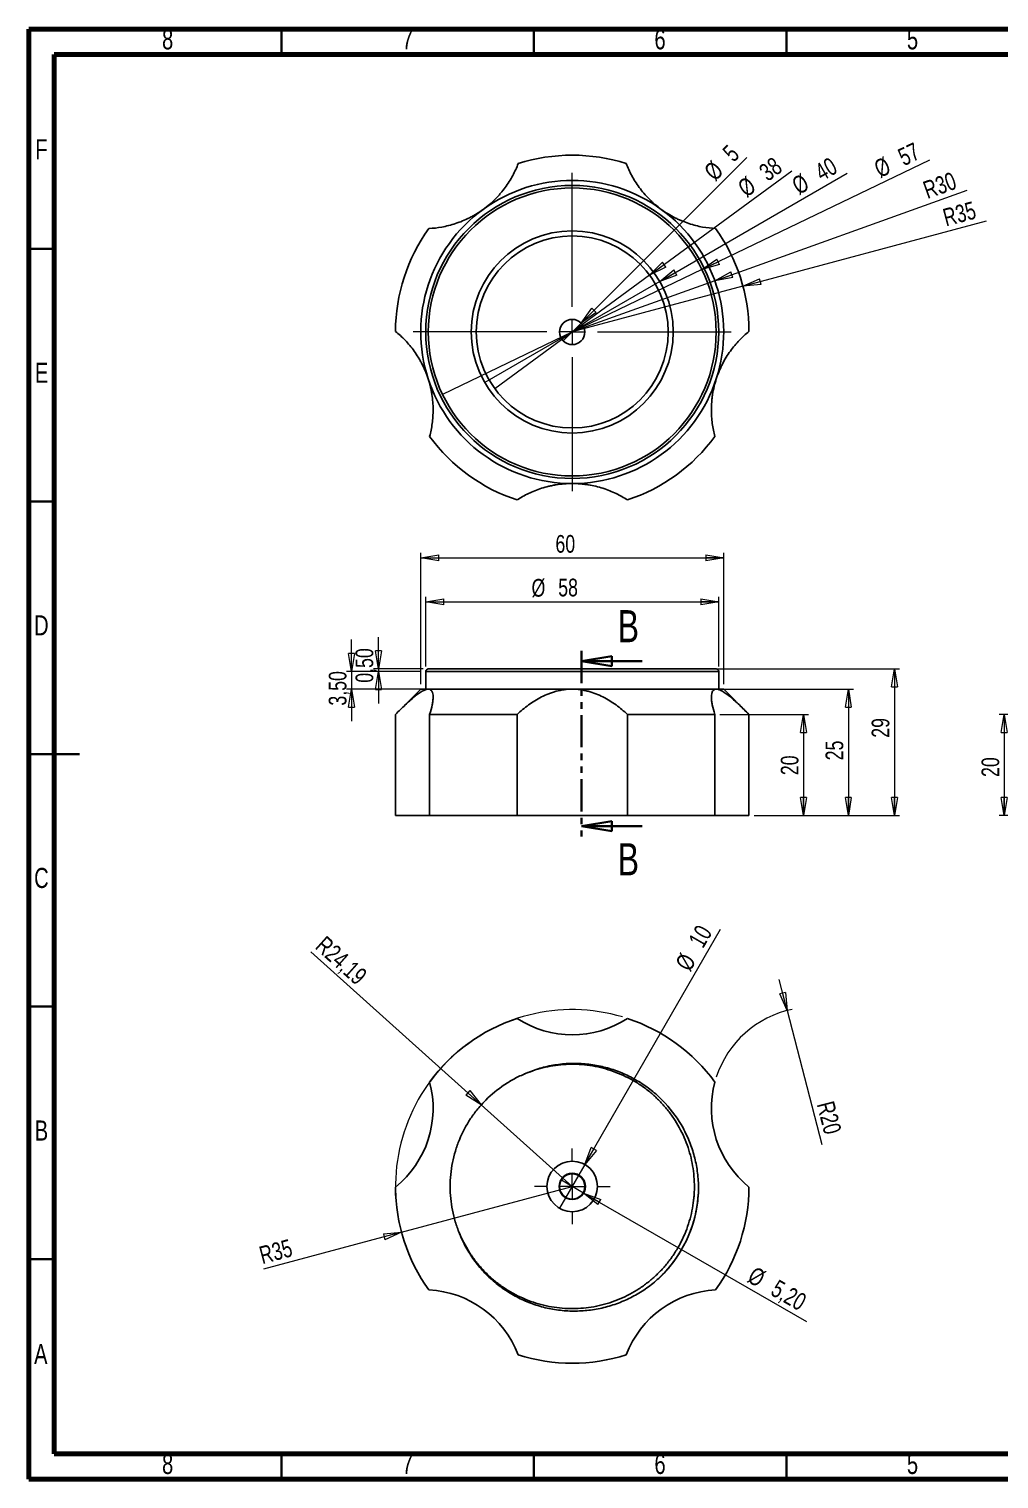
# Model space of a CAD drawing. Header units: millimetres. Extents: x 15 to 415, y 5 to 292.
# Drawn here: x 15 to 207.1, y 5 to 292 of the extents above; entities that cross this region are included whole.
import ezdxf

# ---------------------------------------------------------------- set-up
doc = ezdxf.new("R2010")
doc.units = ezdxf.units.MM
doc.linetypes.add('PHANTOM', pattern=[12.7, 6.35, -1.27, 1.27, -1.27, 1.27, -1.27])
doc.styles.add('SLDTEXTSTYLE0', font='TXT', dxfattribs={"width": 0.75})
doc.dimstyles.new('SLDDIMSTYLE0', dxfattribs={"dimtxt": 3.5, "dimasz": 3.556, "dimexe": 0, "dimexo": 0.0625, "dimgap": 0.875, "dimtad": 1, "dimrnd": 1e-09, "dimzin": 12, "dimdsep": 46, "dimtxsty": 'SLDTEXTSTYLE0', "dimblk1": 'CLOSED', "dimblk2": 'CLOSED', "dimsah": 1, "dimcen": 0.09, "dimadec": 0, "dimazin": 3, "dimtfac": 1, "dimtmove": 0, "dimatfit": 0, "dimldrblk": 'CLOSED', "dimfxl": 0, "dimfrac": 2, "dimtolj": 1, "dimtzin": 12, "dimarcsym": 0})
doc.dimstyles.new('SLDDIMSTYLE1', dxfattribs={"dimtxt": 3.5, "dimasz": 3.556, "dimexe": 0, "dimexo": 0.0625, "dimgap": 0.875, "dimtad": 1, "dimrnd": 1e-09, "dimdsep": 46, "dimtxsty": 'SLDTEXTSTYLE0', "dimblk1": 'CLOSED', "dimblk2": 'CLOSED', "dimsah": 1, "dimcen": 0.09, "dimadec": 0, "dimazin": 2, "dimtfac": 1, "dimtmove": 0, "dimatfit": 0, "dimldrblk": 'CLOSED', "dimfxl": 0, "dimfrac": 2, "dimtolj": 1, "dimtzin": 12, "dimarcsym": 0})
doc.dimstyles.new('SLDDIMSTYLE2', dxfattribs={"dimtxt": 3.5, "dimasz": 3.556, "dimexe": 0, "dimexo": 0.0625, "dimgap": 0.875, "dimtad": 1, "dimrnd": 1e-09, "dimzin": 12, "dimdsep": 46, "dimtxsty": 'SLDTEXTSTYLE0', "dimblk1": 'CLOSED', "dimblk2": 'CLOSED', "dimsah": 1, "dimcen": 0.09, "dimadec": 0, "dimazin": 3, "dimtfac": 1, "dimtofl": 0, "dimtmove": 0, "dimatfit": 3, "dimldrblk": 'CLOSED', "dimfxl": 0, "dimfrac": 2, "dimtolj": 1, "dimtzin": 12, "dimarcsym": 0})
doc.dimstyles.new('SLDDIMSTYLE3', dxfattribs={"dimtxt": 3.5, "dimasz": 3.556, "dimexe": 0, "dimexo": 0.0625, "dimgap": 0.875, "dimtad": 1, "dimrnd": 1e-09, "dimzin": 12, "dimdsep": 46, "dimtxsty": 'SLDTEXTSTYLE0', "dimblk1": 'NONE', "dimblk2": 'CLOSED', "dimsah": 1, "dimcen": 0, "dimadec": 0, "dimazin": 3, "dimtfac": 1, "dimtmove": 0, "dimatfit": 3, "dimldrblk": 'NONE', "dimfxl": 0, "dimfrac": 2, "dimtolj": 1, "dimtzin": 12, "dimarcsym": 0})
doc.dimstyles.new('SLDDIMSTYLE4', dxfattribs={"dimtxt": 3.5, "dimasz": 3.556, "dimexe": 0, "dimexo": 0.0625, "dimgap": 0.875, "dimtad": 1, "dimrnd": 1e-09, "dimzin": 12, "dimdsep": 46, "dimtxsty": 'SLDTEXTSTYLE0', "dimblk1": 'CLOSED', "dimblk2": 'CLOSED', "dimsah": 1, "dimcen": 0, "dimadec": 0, "dimazin": 3, "dimtfac": 1, "dimtofl": 0, "dimtmove": 0, "dimatfit": 3, "dimldrblk": 'CLOSED', "dimfxl": 0, "dimfrac": 2, "dimtolj": 1, "dimtzin": 12, "dimarcsym": 0})
doc.dimstyles.new('SLDDIMSTYLE5', dxfattribs={"dimtxt": 3.5, "dimasz": 3.556, "dimexe": 0, "dimexo": 0.0625, "dimgap": 0.875, "dimtad": 1, "dimrnd": 1e-09, "dimzin": 12, "dimdsep": 46, "dimtxsty": 'SLDTEXTSTYLE0', "dimblk1": 'CLOSED', "dimblk2": 'CLOSED', "dimsah": 1, "dimcen": 0, "dimadec": 0, "dimazin": 3, "dimtfac": 1, "dimtofl": 0, "dimtmove": 1, "dimatfit": 3, "dimldrblk": 'CLOSED', "dimfxl": 0, "dimfrac": 2, "dimtolj": 1, "dimtzin": 12, "dimarcsym": 0})

# ---------------------------------------------------------------- blocks, each defined once
blk = doc.blocks.new('_Closed')
at = {"color": 0, "linetype": 'ByBlock', "lineweight": -2}
for p, q in [((-1, 0.166667), (0, 0)), ((-1, 0.166667), (-1, -0.166667)), ((0, 0), (-1, -0.166667)), ((0, 0), (-1, 0))]:
    blk.add_line(p, q, dxfattribs=at)
blk = doc.blocks.new('_D')
at = {"color": 7, "linetype": 'Continuous', "lineweight": 18}
for p, q in [((78.88, 164.85), (78.88, 171.2)), ((92.58, 164.85), (77.88, 164.85)), ((78.88, 164.85), (78.88, 161.35)), ((92.58, 161.35), (77.88, 161.35)), ((78.88, 161.35), (78.88, 155))]:
    blk.add_line(p, q, dxfattribs=at)
at = {"color": 7, "linetype": 'Continuous', "lineweight": 18, "xscale": 3.556, "yscale": 3.556}
for p, rotation in [((78.88, 164.85, 0.46), 270.0000000000004), ((78.88, 161.35, 0.46), 90.0000000000004)]:
    blk.add_blockref('_Closed', p, dxfattribs=dict(at, rotation=rotation))
at = {"color": 7, "linetype": 'Continuous', "lineweight": 18, "insert": (74.36, 158.09), "char_height": 3.5, "attachment_point": 1, "rotation": 90, "style": 'SLDTEXTSTYLE0'}
blk.add_mtext('3,50', dxfattribs=at)
blk = doc.blocks.new('_D_1')
at = {"color": 7, "linetype": 'Continuous', "lineweight": 18}
for p, q in [((84.19, 165.35), (84.19, 171.67)), ((93.08, 165.35), (83.19, 165.35)), ((92.58, 164.85), (83.19, 164.85)), ((84.19, 165.35), (84.19, 164.85)), ((84.19, 164.85), (84.19, 158.5))]:
    blk.add_line(p, q, dxfattribs=at)
at = {"color": 7, "linetype": 'Continuous', "lineweight": 18, "xscale": 3.556, "yscale": 3.556}
for p, rotation in [((84.19, 165.35, 0.46), 270.0000000000004), ((84.19, 164.85, 0.46), 90.0000000000004)]:
    blk.add_blockref('_Closed', p, dxfattribs=dict(at, rotation=rotation))
at = {"color": 7, "linetype": 'Continuous', "lineweight": 18, "insert": (79.67, 162.62), "char_height": 3.5, "attachment_point": 1, "rotation": 90, "style": 'SLDTEXTSTYLE0'}
blk.add_mtext('0,50', dxfattribs=at)
blk = doc.blocks.new('_D_2')
at = {"color": 7, "linetype": 'Continuous', "lineweight": 18}
for p, q in [((92.58, 162.35), (92.58, 188.35)), ((92.58, 187.35), (152.58, 187.35)), ((152.58, 162.35), (152.58, 188.35))]:
    blk.add_line(p, q, dxfattribs=at)
at = {"color": 7, "linetype": 'Continuous', "lineweight": 18, "xscale": 3.556, "yscale": 3.556, "rotation": 180.0000000000004}
blk.add_blockref('_Closed', (92.58, 187.35, 0.46), dxfattribs=at)
at = {"color": 7, "linetype": 'Continuous', "lineweight": 18, "xscale": 3.556, "yscale": 3.556}
blk.add_blockref('_Closed', (152.58, 187.35, 0.46), dxfattribs=at)
at = {"color": 7, "linetype": 'Continuous', "lineweight": 18, "insert": (119.25, 191.86), "char_height": 3.5, "attachment_point": 1, "style": 'SLDTEXTSTYLE0'}
blk.add_mtext('60', dxfattribs=at)
blk = doc.blocks.new('_D_3')
at = {"color": 7, "linetype": 'Continuous', "lineweight": 18}
for p, q in [((93.58, 165.85), (93.58, 179.65)), ((93.58, 178.65), (151.58, 178.65)), ((151.58, 165.85), (151.58, 179.65))]:
    blk.add_line(p, q, dxfattribs=at)
at = {"color": 7, "linetype": 'Continuous', "lineweight": 18, "xscale": 3.556, "yscale": 3.556, "rotation": 180.0000000000004}
blk.add_blockref('_Closed', (93.58, 178.65, 0.46), dxfattribs=at)
at = {"color": 7, "linetype": 'Continuous', "lineweight": 18, "xscale": 3.556, "yscale": 3.556}
blk.add_blockref('_Closed', (151.58, 178.65, 0.46), dxfattribs=at)
at = {"color": 7, "linetype": 'Continuous', "lineweight": 18, "char_height": 3.5, "attachment_point": 1, "style": 'SLDTEXTSTYLE0'}
for s, insert in [('%%c', (114.52, 183.16)), ('58', (119.8, 183.22))]:
    blk.add_mtext(s, dxfattribs=dict(at, insert=insert))
blk = doc.blocks.new('_D_4')
at = {"color": 7, "linetype": 'Continuous', "lineweight": 18}
for p, q in [((151.82, 156.35), (169.38, 156.35)), ((168.38, 156.35), (168.38, 136.35)), ((158.58, 136.35), (169.38, 136.35))]:
    blk.add_line(p, q, dxfattribs=at)
at = {"color": 7, "linetype": 'Continuous', "lineweight": 18, "xscale": 3.556, "yscale": 3.556}
for p, rotation in [((168.38, 156.35, 0.46), 90.0000000000004), ((168.38, 136.35, 0.46), 270.0000000000004)]:
    blk.add_blockref('_Closed', p, dxfattribs=dict(at, rotation=rotation))
at = {"color": 7, "linetype": 'Continuous', "lineweight": 18, "insert": (163.87, 144.32), "char_height": 3.5, "attachment_point": 1, "rotation": 90, "style": 'SLDTEXTSTYLE0'}
blk.add_mtext('20', dxfattribs=at)
blk = doc.blocks.new('_D_5')
at = {"color": 7, "linetype": 'Continuous', "lineweight": 18}
for p, q in [((152.11, 161.35), (178.25, 161.35)), ((177.25, 161.35), (177.25, 136.35)), ((158.58, 136.35), (178.25, 136.35))]:
    blk.add_line(p, q, dxfattribs=at)
at = {"color": 7, "linetype": 'Continuous', "lineweight": 18, "xscale": 3.556, "yscale": 3.556}
for p, rotation in [((177.25, 161.35, 0.46), 90.0000000000004), ((177.25, 136.35, 0.46), 270.0000000000004)]:
    blk.add_blockref('_Closed', p, dxfattribs=dict(at, rotation=rotation))
at = {"color": 7, "linetype": 'Continuous', "lineweight": 18, "insert": (172.74, 147.26), "char_height": 3.5, "attachment_point": 1, "rotation": 90, "style": 'SLDTEXTSTYLE0'}
blk.add_mtext('25', dxfattribs=at)
blk = doc.blocks.new('_D_6')
at = {"color": 7, "linetype": 'Continuous', "lineweight": 18}
for p, q in [((142.58, 165.35), (187.38, 165.35)), ((186.38, 165.35), (186.38, 136.35)), ((158.58, 136.35), (187.38, 136.35))]:
    blk.add_line(p, q, dxfattribs=at)
at = {"color": 7, "linetype": 'Continuous', "lineweight": 18, "xscale": 3.556, "yscale": 3.556}
for p, rotation in [((186.38, 165.35, 0.46), 90.0000000000004), ((186.38, 136.35, 0.46), 270.0000000000004)]:
    blk.add_blockref('_Closed', p, dxfattribs=dict(at, rotation=rotation))
at = {"color": 7, "linetype": 'Continuous', "lineweight": 18, "insert": (181.87, 151.73), "char_height": 3.5, "attachment_point": 1, "rotation": 90, "style": 'SLDTEXTSTYLE0'}
blk.add_mtext('29', dxfattribs=at)
blk = doc.blocks.new('_D_7')
at = {"color": 7, "linetype": 'Continuous', "lineweight": 18}
for q in [(157.12, 266.6), (120.81, 230.28)]:
    blk.add_line((124.35, 233.82), q, dxfattribs=at)
at = {"color": 7, "linetype": 'Continuous', "lineweight": 18, "xscale": 3.556, "yscale": 3.556, "rotation": 225.0000000000007}
blk.add_blockref('_Closed', (124.35, 233.82, -14.2), dxfattribs=at)
at = {"color": 7, "linetype": 'Continuous', "lineweight": 18, "char_height": 3.5, "attachment_point": 1, "rotation": 45, "style": 'SLDTEXTSTYLE0'}
for s, insert in [('5', (152.07, 267.99)), ('%%c', (148.38, 264.22))]:
    blk.add_mtext(s, dxfattribs=dict(at, insert=insert))
blk = doc.blocks.new('_None')
blk = doc.blocks.new('_D_8')
at = {"color": 7, "linetype": 'Continuous', "lineweight": 18}
for q in [(166.09, 263.94), (107.25, 220.82)]:
    blk.add_line((137.9, 243.28), q, dxfattribs=at)
at = {"color": 7, "linetype": 'Continuous', "lineweight": 18, "xscale": 3.556, "yscale": 3.556, "rotation": 216.2324393559694}
blk.add_blockref('_Closed', (137.9, 243.28, -14.2), dxfattribs=at)
at = {"color": 7, "linetype": 'Continuous', "lineweight": 18, "char_height": 3.5, "attachment_point": 1, "rotation": 36.2324, "style": 'SLDTEXTSTYLE0'}
for s, insert in [('38', (159.23, 264.56)), ('%%c', (155, 261.4))]:
    blk.add_mtext(s, dxfattribs=dict(at, insert=insert))
blk = doc.blocks.new('_D_9')
at = {"color": 7, "linetype": 'Continuous', "lineweight": 18}
for q in [(177.01, 263.48), (105.26, 222.05)]:
    blk.add_line((139.9, 242.05), q, dxfattribs=at)
at = {"color": 7, "linetype": 'Continuous', "lineweight": 18, "xscale": 3.556, "yscale": 3.556, "rotation": 210.0000000000004}
blk.add_blockref('_Closed', (139.9, 242.05, -14.2), dxfattribs=at)
at = {"color": 7, "linetype": 'Continuous', "lineweight": 18, "char_height": 3.5, "attachment_point": 1, "rotation": 30, "style": 'SLDTEXTSTYLE0'}
for s, insert in [('40', (170.25, 264.84)), ('%%c', (165.7, 262.16))]:
    blk.add_mtext(s, dxfattribs=dict(at, insert=insert))
blk = doc.blocks.new('_D_10')
at = {"color": 7, "linetype": 'Continuous', "lineweight": 18}
for q in [(193.36, 266.12), (96.9, 219.69)]:
    blk.add_line((148.26, 244.41), q, dxfattribs=at)
at = {"color": 7, "linetype": 'Continuous', "lineweight": 18, "xscale": 3.556, "yscale": 3.556, "rotation": 205.7038853869288}
blk.add_blockref('_Closed', (148.26, 244.41, -14.2), dxfattribs=at)
at = {"color": 7, "linetype": 'Continuous', "lineweight": 18, "char_height": 3.5, "attachment_point": 1, "rotation": 25.7039, "style": 'SLDTEXTSTYLE0'}
for s, insert in [('57', (186.72, 267.99)), ('%%c', (181.99, 265.65))]:
    blk.add_mtext(s, dxfattribs=dict(at, insert=insert))
blk = doc.blocks.new('_D_11')
at = {"color": 7, "linetype": 'Continuous', "lineweight": 18}
for q in [(200.78, 260.11), (122.58, 232.05)]:
    blk.add_line((150.82, 242.18), q, dxfattribs=at)
at = {"color": 7, "linetype": 'Continuous', "lineweight": 18, "xscale": 3.556, "yscale": 3.556, "rotation": 199.7358578282717}
blk.add_blockref('_Closed', (150.82, 242.18, -14.2), dxfattribs=at)
at = {"color": 7, "linetype": 'Continuous', "lineweight": 18, "insert": (191.72, 261.65), "char_height": 3.5, "attachment_point": 1, "rotation": 19.7359, "style": 'SLDTEXTSTYLE0'}
blk.add_mtext('R30', dxfattribs=at)
blk = doc.blocks.new('_D_12')
at = {"color": 7, "linetype": 'Continuous', "lineweight": 18}
for q in [(204.58, 254.02), (122.58, 232.05)]:
    blk.add_line((156.38, 241.11), q, dxfattribs=at)
at = {"color": 7, "linetype": 'Continuous', "lineweight": 18, "xscale": 3.556, "yscale": 3.556, "rotation": 195.0000000000004}
blk.add_blockref('_Closed', (156.38, 241.11, -14.2), dxfattribs=at)
at = {"color": 7, "linetype": 'Continuous', "lineweight": 18, "insert": (195.68, 256.31), "char_height": 3.5, "attachment_point": 1, "rotation": 15, "style": 'SLDTEXTSTYLE0'}
blk.add_mtext('R35', dxfattribs=at)
blk = doc.blocks.new('SW_CENTERMARKSYMBOL_0')
at = {"color": 0, "linetype": 'Continuous', "lineweight": 0}
for p, q in [((0, 5), (0, 31.5)), ((-5, 0), (-31.5, 0)), ((0, 0), (-2.5, 0)), ((0, 0), (0, 2.5)), ((0, 0), (0, -2.5)), ((0, 0), (2.5, 0)), ((5, 0), (31.5, 0)), ((0, -5), (0, -31.5))]:
    blk.add_line(p, q, dxfattribs=at)
blk = doc.blocks.new('_D_13')
at = {"color": 7, "linetype": 'Continuous', "lineweight": 18}
for q in [(122.58, 62.91), (61.46, 46.54)]:
    blk.add_line((88.77, 53.86), q, dxfattribs=at)
blk.add_arc((122.58, 62.91), 35, 73.4417, 196.6366, dxfattribs=at)
at = {"color": 7, "linetype": 'Continuous', "lineweight": 18, "xscale": 3.556, "yscale": 3.556, "rotation": 15.00000000000024}
blk.add_blockref('_Closed', (88.77, 53.86, 14.2), dxfattribs=at)
at = {"color": 7, "linetype": 'Continuous', "lineweight": 18, "insert": (60.3, 50.89), "char_height": 3.5, "attachment_point": 1, "rotation": 15, "style": 'SLDTEXTSTYLE0'}
blk.add_mtext('R35', dxfattribs=at)
blk = doc.blocks.new('_D_14')
at = {"color": 7, "linetype": 'Continuous', "lineweight": 18}
for q in [(163.57, 103.88), (171.98, 71.19)]:
    blk.add_line((165.15, 97.73), q, dxfattribs=at)
blk.add_arc((170.13, 78.37), 20, 101.5604, 162.0147, dxfattribs=at)
at = {"color": 7, "linetype": 'Continuous', "lineweight": 18, "xscale": 3.556, "yscale": 3.556, "rotation": 284.4228315072463}
blk.add_blockref('_Closed', (165.15, 97.73, 14.2), dxfattribs=at)
at = {"color": 7, "linetype": 'Continuous', "lineweight": 18, "insert": (174.35, 80.07), "char_height": 3.5, "attachment_point": 1, "rotation": 284.4228, "style": 'SLDTEXTSTYLE0'}
blk.add_mtext('R20', dxfattribs=at)
blk = doc.blocks.new('_D_15')
at = {"color": 7, "linetype": 'Continuous', "lineweight": 18}
for q in [(70.79, 109.37), (122.58, 62.91)]:
    blk.add_line((104.57, 79.07), q, dxfattribs=at)
at = {"color": 7, "linetype": 'Continuous', "lineweight": 18, "xscale": 3.556, "yscale": 3.556, "rotation": 318.10452227264}
blk.add_blockref('_Closed', (104.57, 79.07, 14.2), dxfattribs=at)
at = {"color": 7, "linetype": 'Continuous', "lineweight": 18, "insert": (73.8, 112.73), "char_height": 3.5, "attachment_point": 1, "rotation": 318.1045, "style": 'SLDTEXTSTYLE0'}
blk.add_mtext('R24,19', dxfattribs=at)
blk = doc.blocks.new('_D_16')
at = {"color": 7, "linetype": 'Continuous', "lineweight": 18}
for q in [(151.96, 113.81), (120.08, 58.58)]:
    blk.add_line((125.08, 67.24), q, dxfattribs=at)
at = {"color": 7, "linetype": 'Continuous', "lineweight": 18, "xscale": 3.556, "yscale": 3.556, "rotation": 240.000000000001}
blk.add_blockref('_Closed', (125.08, 67.24, 14.2), dxfattribs=at)
at = {"color": 7, "linetype": 'Continuous', "lineweight": 18, "char_height": 3.5, "attachment_point": 1, "rotation": 60, "style": 'SLDTEXTSTYLE0'}
for s, insert in [('10', (145.43, 111.61)), ('%%c', (142.83, 107.01))]:
    blk.add_mtext(s, dxfattribs=dict(at, insert=insert))
blk = doc.blocks.new('_D_17')
at = {"color": 7, "linetype": 'Continuous', "lineweight": 18}
for q in [(120.33, 64.21), (168.94, 36.15)]:
    blk.add_line((124.83, 61.61), q, dxfattribs=at)
at = {"color": 7, "linetype": 'Continuous', "lineweight": 18, "xscale": 3.556, "yscale": 3.556, "rotation": 150.0000000000004}
blk.add_blockref('_Closed', (124.83, 61.61, 14.2), dxfattribs=at)
at = {"color": 7, "linetype": 'Continuous', "lineweight": 18, "char_height": 3.5, "attachment_point": 1, "rotation": 330, "style": 'SLDTEXTSTYLE0'}
for s, insert in [('%%c', (158.78, 47.22)), ('5,20', (163.38, 44.62))]:
    blk.add_mtext(s, dxfattribs=dict(at, insert=insert))
blk = doc.blocks.new('SW_CENTERMARKSYMBOL_1')
at = {"color": 0, "linetype": 'Continuous', "lineweight": 0}
for p, q in [((0, 5), (0, 7.5)), ((-5, 0), (-7.5, 0)), ((0, 0), (-2.5, 0)), ((0, 0), (0, 2.5)), ((0, 0), (0, -2.5)), ((0, 0), (2.5, 0)), ((5, 0), (7.5, 0)), ((0, -5), (0, -7.5))]:
    blk.add_line(p, q, dxfattribs=at)
blk = doc.blocks.new('_D_18')
at = {"color": 7, "linetype": 'Continuous', "lineweight": 18}
for p, q in [((225.11, 156.35), (207.13, 156.35)), ((208.13, 156.35), (208.13, 136.35)), ((244.26, 136.35), (207.13, 136.35))]:
    blk.add_line(p, q, dxfattribs=at)
at = {"color": 7, "linetype": 'Continuous', "lineweight": 18, "xscale": 3.556, "yscale": 3.556}
for p, rotation in [((208.13, 156.35, 16.29), 90.0000000000004), ((208.13, 136.35, 16.29), 270.0000000000004)]:
    blk.add_blockref('_Closed', p, dxfattribs=dict(at, rotation=rotation))
at = {"color": 7, "linetype": 'Continuous', "lineweight": 18, "insert": (203.62, 143.97), "char_height": 3.5, "attachment_point": 1, "rotation": 90, "style": 'SLDTEXTSTYLE0'}
blk.add_mtext('20', dxfattribs=at)

msp = doc.modelspace()

# ---------------------------------------------------------------- linework, layer by layer
at = {"color": 7, "linetype": 'Continuous', "lineweight": 70}
for p, q in [((15, 5), (15, 292)), ((15, 292), (415, 292)), ((20, 10), (20, 287)), ((20, 287), (410, 287)), ((410, 10), (20, 10)), ((415, 5), (15, 5))]:
    msp.add_line(p, q, dxfattribs=at)
at = {"color": 7, "linetype": 'Continuous', "lineweight": 35}
for p, q in [((65, 287), (65, 292)), ((115, 287), (115, 292)), ((165, 287), (165, 292)), ((20, 248.5), (15, 248.5)), ((20, 198.5), (15, 198.5)), ((136.413, 166.901), (124.413, 166.901)), ((15, 148.5), (25, 148.5)), ((20, 148.5), (15, 148.5)), ((136.413, 134.205), (124.413, 134.205)), ((20, 98.5), (15, 98.5)), ((20, 48.5), (15, 48.5)), ((65, 10), (65, 5)), ((115, 10), (115, 5)), ((165, 10), (165, 5))]:
    msp.add_line(p, q, dxfattribs=at)
at = {"color": 7, "linetype": 'PHANTOM', "lineweight": 35}
msp.add_line((124.413, 168.901), (124.413, 132.205), dxfattribs=at)
at = {"color": 7, "linetype": 'Continuous', "lineweight": 25}
for p, q in [((93.577, 164.85), (93.577, 161.35)), ((94.077, 165.35), (122.577, 165.35)), ((122.577, 165.35), (151.077, 165.35)), ((151.577, 161.35), (151.577, 164.85)), ((92.577, 161.35), (87.715, 156.488)), ((92.577, 161.35), (94.046, 161.35)), ((94.046, 161.35), (122.577, 161.35)), ((122.577, 161.35), (151.109, 161.35)), ((151.109, 161.35), (152.577, 161.35)), ((157.435, 156.492), (152.577, 161.35)), ((87.578, 156.35), (87.578, 136.35)), ((111.649, 156.35), (94.332, 156.35)), ((94.332, 156.35), (94.332, 136.35)), ((111.649, 156.35), (111.649, 136.35)), ((133.506, 156.35), (133.506, 136.35)), ((150.823, 156.35), (133.506, 156.35)), ((150.823, 156.35), (150.823, 136.35)), ((157.577, 156.35), (157.577, 136.35)), ((94.332, 136.35), (87.578, 136.35)), ((94.332, 136.35), (111.649, 136.35)), ((133.506, 136.35), (111.649, 136.35)), ((133.506, 136.35), (150.823, 136.35)), ((157.577, 136.35), (150.823, 136.35)), ((113.137, 85.182), (114.393, 85.653))]:
    msp.add_line(p, q, dxfattribs=at)
at = {"color": 8, "linetype": 'Continuous', "lineweight": 25}
for p, q in [((122.577, 164.85), (93.577, 164.85)), ((151.577, 164.85), (122.577, 164.85))]:
    msp.add_line(p, q, dxfattribs=at)
at = {"color": 7, "linetype": 'Continuous', "lineweight": 25}
for centre, radius in [((122.577, 232.051), 29), ((122.577, 232.051), 28.5), ((122.577, 232.051), 20), ((122.577, 232.051), 19), ((122.577, 232.051), 2.5), ((122.577, 62.914), 5), ((122.577, 62.914), 2.6), ((122.577, 62.914), 2.5)]:
    msp.add_circle(centre, radius, dxfattribs=at)
for centre, radius, start, end in [((122.577, 232.051), 35, 72.19487, 107.80513), ((122.577, 232.051), 30, 54, 126), ((122.577, 232.051), 30, 126, 198), ((122.577, 232.051), 30, 342, 54), ((122.577, 232.051), 35, 144.19487, 179.80513), ((122.577, 232.051), 35, 0.19487, 35.80513), ((122.577, 232.051), 30, 198, 270), ((122.577, 232.051), 30, 270, 342), ((122.577, 232.051), 35, 216.19487, 251.80513), ((122.577, 232.051), 35, 288.19487, 323.80513), ((94.077, 164.85), 0.5, 90, 180), ((151.077, 164.85), 0.5, 0, 90), ((122.577, 62.914), 35, 108.19487, 143.80513), ((122.577, 112.914), 20, 236.87706, 303.12294), ((122.577, 62.914), 35, 36.19487, 71.80513), ((75.024, 78.365), 20, 308.87706, 15.12294), ((170.13, 78.365), 20, 164.87706, 231.12294), ((122.577, 62.914), 35, 180.19487, 215.80513), ((122.577, 62.914), 25, 315, 0), ((122.577, 62.914), 35, 324.19487, 359.80513), ((93.188, 22.463), 20, 20.87706, 87.12294), ((151.967, 22.463), 20, 92.87706, 159.12294), ((122.577, 62.914), 35, 252.19487, 287.80513)]:
    msp.add_arc(centre, radius, start, end, dxfattribs=at)
for points, knots in [([(104.944, 256.322), (105.818, 256.958), (106.618, 257.645), (107.533, 258.564), (107.713, 258.751), (108.06, 259.128), (108.228, 259.317), (108.715, 259.886), (109.018, 260.269), (109.585, 261.041), (109.85, 261.431), (110.346, 262.216), (110.577, 262.612), (111.216, 263.796), (111.573, 264.584), (111.875, 265.375)], [0, 0, 0, 0, 0.25, 0.25, 0.3125, 0.3125, 0.375, 0.375, 0.5, 0.5, 0.625, 0.625, 0.75, 0.75, 1, 1, 1, 1]), ([(133.28, 265.375), (133.581, 264.585), (133.938, 263.799), (134.572, 262.622), (134.8, 262.23), (135.295, 261.445), (135.563, 261.05), (136.418, 259.885), (137.06, 259.128), (137.977, 258.207), (138.166, 258.024), (138.553, 257.665), (138.75, 257.489), (139.354, 256.971), (139.774, 256.639), (140.211, 256.322)], [0, 0, 0, 0, 0.25, 0.25, 0.375, 0.375, 0.5, 0.5, 0.75, 0.75, 0.8125, 0.8125, 0.875, 0.875, 1, 1, 1, 1]), ([(94.192, 252.528), (95.037, 252.57), (95.894, 252.666), (97.21, 252.906), (97.653, 253.002), (98.553, 253.23), (99.01, 253.363), (100.383, 253.816), (101.301, 254.192), (102.461, 254.78), (102.693, 254.904), (103.154, 255.16), (103.382, 255.293), (104.062, 255.708), (104.507, 256.004), (104.944, 256.322)], [0, 0, 0, 0, 0.25, 0.25, 0.375, 0.375, 0.5, 0.5, 0.75, 0.75, 0.8125, 0.8125, 0.875, 0.875, 1, 1, 1, 1]), ([(140.211, 256.322), (141.086, 255.686), (141.987, 255.139), (143.143, 254.552), (143.377, 254.439), (143.843, 254.225), (144.074, 254.124), (144.766, 253.837), (145.224, 253.667), (146.134, 253.366), (146.586, 253.234), (147.486, 253.005), (147.934, 252.908), (149.257, 252.666), (150.117, 252.57), (150.963, 252.528)], [0, 0, 0, 0, 0.25, 0.25, 0.3125, 0.3125, 0.375, 0.375, 0.5, 0.5, 0.625, 0.625, 0.75, 0.75, 1, 1, 1, 1]), ([(94.046, 222.781), (93.711, 223.809), (93.304, 224.782), (92.714, 225.937), (92.591, 226.165), (92.34, 226.612), (92.212, 226.83), (91.821, 227.469), (91.55, 227.875), (90.992, 228.654), (90.703, 229.026), (90.11, 229.74), (89.804, 230.082), (88.876, 231.056), (88.237, 231.639), (87.578, 232.171)], [0, 0, 0, 0, 0.25, 0.25, 0.3125, 0.3125, 0.375, 0.375, 0.5, 0.5, 0.625, 0.625, 0.75, 0.75, 1, 1, 1, 1]), ([(157.577, 232.171), (156.919, 231.64), (156.281, 231.058), (155.358, 230.091), (155.055, 229.752), (154.462, 229.039), (154.17, 228.663), (153.326, 227.489), (152.804, 226.645), (152.211, 225.488), (152.096, 225.251), (151.874, 224.773), (151.768, 224.531), (151.462, 223.796), (151.276, 223.295), (151.109, 222.781)], [0, 0, 0, 0, 0.25, 0.25, 0.375, 0.375, 0.5, 0.5, 0.75, 0.75, 0.8125, 0.8125, 0.875, 0.875, 1, 1, 1, 1]), ([(94.332, 211.383), (94.553, 212.199), (94.726, 213.045), (94.905, 214.37), (94.951, 214.821), (95.012, 215.747), (95.027, 216.223), (95.019, 217.669), (94.945, 218.659), (94.745, 219.943), (94.699, 220.202), (94.597, 220.72), (94.541, 220.978), (94.357, 221.752), (94.213, 222.267), (94.046, 222.781)], [0, 0, 0, 0, 0.25, 0.25, 0.375, 0.375, 0.5, 0.5, 0.75, 0.75, 0.8125, 0.8125, 0.875, 0.875, 1, 1, 1, 1]), ([(151.109, 222.781), (150.775, 221.753), (150.533, 220.726), (150.332, 219.445), (150.297, 219.188), (150.237, 218.679), (150.212, 218.427), (150.153, 217.681), (150.133, 217.193), (150.128, 216.235), (150.142, 215.764), (150.203, 214.837), (150.249, 214.381), (150.428, 213.048), (150.602, 212.2), (150.823, 211.383)], [0, 0, 0, 0, 0.25, 0.25, 0.3125, 0.3125, 0.375, 0.375, 0.5, 0.5, 0.625, 0.625, 0.75, 0.75, 1, 1, 1, 1]), ([(122.577, 202.051), (121.496, 202.051), (120.445, 201.965), (119.164, 201.76), (118.909, 201.714), (118.407, 201.613), (118.16, 201.559), (117.431, 201.385), (116.961, 201.253), (116.048, 200.962), (115.605, 200.803), (114.742, 200.459), (114.323, 200.274), (113.11, 199.692), (112.358, 199.264), (111.649, 198.801)], [0, 0, 0, 0, 0.25, 0.25, 0.3125, 0.3125, 0.375, 0.375, 0.5, 0.5, 0.625, 0.625, 0.75, 0.75, 1, 1, 1, 1]), ([(133.506, 198.801), (132.798, 199.264), (132.047, 199.69), (130.842, 200.269), (130.427, 200.452), (129.566, 200.797), (129.117, 200.958), (127.74, 201.398), (126.776, 201.633), (125.493, 201.84), (125.232, 201.876), (124.708, 201.939), (124.445, 201.966), (123.652, 202.03), (123.117, 202.051), (122.577, 202.051)], [0, 0, 0, 0, 0.25, 0.25, 0.375, 0.375, 0.5, 0.5, 0.75, 0.75, 0.8125, 0.8125, 0.875, 0.875, 1, 1, 1, 1]), ([(94.046, 161.35), (93.711, 161.35), (93.304, 161.204), (92.714, 160.867), (92.591, 160.792), (92.34, 160.628), (92.212, 160.54), (91.821, 160.257), (91.55, 160.046), (90.992, 159.585), (90.703, 159.335), (90.11, 158.802), (89.804, 158.519), (88.876, 157.64), (88.237, 157.011), (87.578, 156.35)], [0, 0, 0, 0, 0.25, 0.25, 0.3125, 0.3125, 0.375, 0.375, 0.5, 0.5, 0.625, 0.625, 0.75, 0.75, 1, 1, 1, 1]), ([(94.332, 156.35), (94.553, 157.01), (94.726, 157.638), (94.905, 158.512), (94.951, 158.793), (95.012, 159.325), (95.027, 159.579), (95.019, 160.276), (94.945, 160.66), (94.745, 160.998), (94.699, 161.059), (94.597, 161.163), (94.541, 161.207), (94.357, 161.313), (94.213, 161.35), (94.046, 161.35)], [0, 0, 0, 0, 0.25, 0.25, 0.375, 0.375, 0.5, 0.5, 0.75, 0.75, 0.8125, 0.8125, 0.875, 0.875, 1, 1, 1, 1]), ([(122.577, 161.35), (121.496, 161.35), (120.445, 161.204), (119.164, 160.867), (118.909, 160.792), (118.407, 160.628), (118.16, 160.54), (117.431, 160.257), (116.961, 160.046), (116.048, 159.585), (115.605, 159.335), (114.742, 158.802), (114.323, 158.519), (113.11, 157.64), (112.358, 157.011), (111.649, 156.35)], [0, 0, 0, 0, 0.25, 0.25, 0.3125, 0.3125, 0.375, 0.375, 0.5, 0.5, 0.625, 0.625, 0.75, 0.75, 1, 1, 1, 1]), ([(133.506, 156.35), (132.798, 157.01), (132.047, 157.638), (130.842, 158.512), (130.427, 158.793), (129.566, 159.325), (129.117, 159.579), (127.74, 160.276), (126.776, 160.66), (125.493, 160.998), (125.232, 161.059), (124.708, 161.163), (124.445, 161.207), (123.652, 161.313), (123.117, 161.35), (122.577, 161.35)], [0, 0, 0, 0, 0.25, 0.25, 0.375, 0.375, 0.5, 0.5, 0.75, 0.75, 0.8125, 0.8125, 0.875, 0.875, 1, 1, 1, 1]), ([(151.109, 161.35), (150.775, 161.35), (150.533, 161.204), (150.332, 160.867), (150.297, 160.792), (150.237, 160.628), (150.212, 160.54), (150.153, 160.257), (150.133, 160.046), (150.128, 159.585), (150.142, 159.335), (150.203, 158.802), (150.249, 158.519), (150.428, 157.64), (150.602, 157.011), (150.823, 156.35)], [0, 0, 0, 0, 0.25, 0.25, 0.3125, 0.3125, 0.375, 0.375, 0.5, 0.5, 0.625, 0.625, 0.75, 0.75, 1, 1, 1, 1]), ([(157.577, 156.35), (156.919, 157.01), (156.281, 157.638), (155.358, 158.512), (155.055, 158.793), (154.462, 159.325), (154.17, 159.579), (153.326, 160.276), (152.804, 160.66), (152.211, 160.998), (152.096, 161.059), (151.874, 161.163), (151.768, 161.207), (151.462, 161.313), (151.276, 161.35), (151.109, 161.35)], [0, 0, 0, 0, 0.25, 0.25, 0.375, 0.375, 0.5, 0.5, 0.75, 0.75, 0.8125, 0.8125, 0.875, 0.875, 1, 1, 1, 1]), ([(113.321, 85.261), (113.965, 85.509), (115.25, 86.005), (117.244, 86.535), (119.283, 86.908), (121.355, 87.102), (123.454, 87.117), (125.553, 86.95), (127.65, 86.597), (129.725, 86.056), (131.751, 85.33), (133.706, 84.426), (135.565, 83.357), (137.31, 82.137), (138.924, 80.783), (140.41, 79.301), (141.767, 77.689), (142.991, 75.948), (144.064, 74.091), (144.972, 72.139), (145.702, 70.114), (146.248, 68.04), (146.606, 65.943), (146.778, 63.844), (146.767, 61.745), (146.575, 59.646), (146.196, 57.551), (145.629, 55.481), (144.877, 53.463), (143.95, 51.521), (142.859, 49.676), (141.619, 47.949), (140.247, 46.353), (138.747, 44.885), (137.117, 43.546), (135.359, 42.342), (133.488, 41.291), (131.524, 40.407), (129.49, 39.702), (127.412, 39.182), (125.314, 38.851), (123.215, 38.704), (121.116, 38.74), (119.017, 38.958), (116.923, 39.364), (114.86, 39.957), (112.851, 40.733), (110.921, 41.684), (109.091, 42.797), (107.382, 44.056), (105.803, 45.446), (104.354, 46.964), (103.032, 48.611), (101.852, 50.388), (100.848, 52.201), (100.328, 53.455), (100.083, 54.047)], [0, 0, 0, 0, 0.0180918, 0.0361176, 0.0540129, 0.0724297, 0.0906273, 0.1090035, 0.1275988, 0.1463444, 0.1651677, 0.1839946, 0.2027507, 0.2213633, 0.2397632, 0.2579589, 0.2763525, 0.2949606, 0.3137139, 0.3325399, 0.3513643, 0.3701127, 0.3887127, 0.4070953, 0.4252919, 0.4437025, 0.462323, 0.4810838, 0.4999121, 0.5187336, 0.537474, 0.5560611, 0.574426, 0.5926262, 0.6110536, 0.6296862, 0.648454, 0.6672843, 0.6861025, 0.7048346, 0.7234083, 0.7417554, 0.7599618, 0.7784057, 0.79705, 0.8158246, 0.8346564, 0.853471, 0.8721943, 0.8907545, 0.9090833, 0.9272987, 0.9457587, 0.9644144, 0.9831954, 1, 1, 1, 1]), ([(147.577, 62.914), (147.569, 63.422), (147.546, 63.928), (147.468, 64.939), (147.413, 65.443), (147.205, 66.942), (146.808, 68.908), (146.178, 70.813), (145.617, 72.217), (145.414, 72.683), (144.981, 73.597), (144.752, 74.046), (143.542, 76.247), (142.374, 77.875), (140.311, 80.11), (139.584, 80.808), (138.056, 82.102), (137.255, 82.701), (135.998, 83.526), (135.569, 83.789), (134.694, 84.289), (134.245, 84.528), (132.884, 85.197), (131.957, 85.583), (130.067, 86.24), (129.103, 86.51), (127.138, 86.932), (126.129, 87.085), (123.12, 87.35), (121.121, 87.282), (118.63, 86.881), (118.131, 86.785), (117.144, 86.562), (116.655, 86.435), (115.201, 86.01), (114.252, 85.666), (113.321, 85.261)], [0, 0, 0, 0, 0.03125, 0.03125, 0.0625, 0.0625, 0.125, 0.1875, 0.1875, 0.21875, 0.21875, 0.25, 0.25, 0.375, 0.375, 0.4375, 0.4375, 0.5, 0.5, 0.53125, 0.53125, 0.5625, 0.5625, 0.625, 0.625, 0.6875, 0.6875, 0.75, 0.75, 0.875, 0.875, 0.90625, 0.90625, 0.9375, 0.9375, 1, 1, 1, 1]), ([(113.321, 85.261), (112.584, 84.956), (111.862, 84.614), (110.457, 83.862), (109.771, 83.45), (107.794, 82.125), (106.579, 81.124), (104.907, 79.45), (104.375, 78.863), (103.363, 77.629), (102.892, 76.991), (101.579, 75.022), (100.836, 73.634), (99.926, 71.436), (99.657, 70.682), (99.198, 69.165), (99.006, 68.4), (98.7, 66.857), (98.584, 66.078), (98.429, 64.507), (98.389, 63.712), (98.389, 61.322), (98.545, 59.753), (99.005, 57.436), (99.196, 56.669), (99.656, 55.149), (99.925, 54.395), (100.23, 53.658)], [0, 0, 0, 0, 0.0625, 0.0625, 0.125, 0.125, 0.25, 0.25, 0.3125, 0.3125, 0.375, 0.375, 0.5, 0.5, 0.5625, 0.5625, 0.625, 0.625, 0.6875, 0.6875, 0.75, 0.75, 0.875, 0.875, 0.9375, 0.9375, 1, 1, 1, 1]), ([(147.577, 62.914), (147.572, 62.515), (147.555, 61.39), (147.379, 59.536), (146.989, 57.371), (146.402, 55.232), (145.626, 53.146), (144.667, 51.139), (143.54, 49.231), (142.256, 47.45), (140.988, 45.947), (140.096, 45.101), (139.729, 44.752)], [0, 0, 0, 0, 0.0589212, 0.1658931, 0.2740841, 0.3830903, 0.4924888, 0.6018475, 0.7107353, 0.8187322, 0.9254385, 1, 1, 1, 1]), ([(146.727, 61.641), (146.726, 61.597), (146.715, 60.935), (146.627, 60.278), (146.546, 59.665)], [0, 0, 0, 0, 0.0675546, 1, 1, 1, 1]), ([(100.23, 53.658), (100.416, 53.187), (100.616, 52.722), (101.046, 51.804), (101.275, 51.352), (102, 50.027), (103.069, 48.335), (104.338, 46.786), (105.367, 45.68), (105.723, 45.32), (106.457, 44.623), (107.211, 43.951), (108.005, 43.326), (108.819, 42.725), (109.236, 42.437), (110.505, 41.616), (112.251, 40.635), (114.103, 39.873), (115.532, 39.385), (116.016, 39.237), (116.993, 38.97), (117.975, 38.734), (118.97, 38.559), (119.971, 38.414), (120.475, 38.358), (121.982, 38.235), (122.983, 38.216), (124.98, 38.297), (125.975, 38.398), (127.96, 38.721), (128.952, 38.946), (130.406, 39.369), (130.886, 39.525), (131.838, 39.867), (132.31, 40.053), (133.701, 40.65), (134.596, 41.102), (136.323, 42.107), (137.156, 42.66), (138.756, 43.871), (139.527, 44.532), (140.255, 45.237)], [0, 0, 0, 0, 0.03125, 0.03125, 0.0625, 0.0625, 0.125, 0.1875, 0.1875, 0.21875, 0.21875, 0.25, 0.28125, 0.28125, 0.3125, 0.3125, 0.375, 0.4375, 0.4375, 0.46875, 0.46875, 0.5, 0.53125, 0.53125, 0.5625, 0.5625, 0.625, 0.625, 0.6875, 0.6875, 0.75, 0.75, 0.78125, 0.78125, 0.8125, 0.8125, 0.875, 0.875, 0.9375, 0.9375, 1, 1, 1, 1])]:
    msp.add_open_spline(points, degree=3, knots=knots, dxfattribs=at)

# ---------------------------------------------------------------- block references
at = {"color": 7, "linetype": 'Continuous', "lineweight": 0}
for name, p in [('SW_CENTERMARKSYMBOL_0', (122.577, 232.051)), ('SW_CENTERMARKSYMBOL_1', (122.577, 62.914))]:
    msp.add_blockref(name, p, dxfattribs=at)
at = {"color": 7, "linetype": 'Continuous', "lineweight": 35, "xscale": 6, "yscale": 6, "rotation": 180.0000000000004}
for p in [(124.413, 166.901), (124.413, 134.205)]:
    msp.add_blockref('_Closed', p, dxfattribs=at)

# ---------------------------------------------------------------- texts
at = {"color": 7, "linetype": 'Continuous', "lineweight": 0, "char_height": 3.969, "attachment_point": 2, "style": 'SLDTEXTSTYLE0'}
for s, insert in [('8', (42.46, 291.965)), ('7', (89.96, 291.965)), ('6', (139.96, 291.965)), ('5', (189.96, 291.965)), ('F', (17.458, 270.215)), ('E', (17.508, 225.965)), ('D', (17.453, 175.965)), ('C', (17.459, 125.965)), ('B', (17.471, 75.965)), ('A', (17.34, 31.715)), ('8', (42.46, 9.965)), ('7', (89.96, 9.965)), ('6', (139.96, 9.965)), ('5', (189.96, 9.965))]:
    msp.add_mtext(s, dxfattribs=dict(at, insert=insert))
at = {"color": 7, "linetype": 'Continuous', "char_height": 6.35, "attachment_point": 1, "style": 'SLDTEXTSTYLE0'}
for insert in [(131.554, 176.985), (131.554, 130.847)]:
    msp.add_mtext('B', dxfattribs=dict(at, insert=insert))

# ---------------------------------------------------------------- dimensions: what is measured, and where the dimension line sits
at = {"color": 7, "linetype": 'Continuous', "lineweight": 18}
for p1, p2, picture, middle in [((96.897, 219.69), (148.257, 244.412), '_D_10', (188.7, 263.88)), ((120.81, 230.284), (124.345, 233.819), '_D_7', (154.406, 263.88)), ((105.257, 222.051), (139.898, 242.051), '_D_9', (172.542, 260.898)), ((107.251, 220.821), (137.903, 243.282), '_D_8', (161.945, 260.898)), ((120.077, 58.584), (125.077, 67.244), '_D_16', (149.386, 109.348)), ((120.326, 64.214), (124.829, 61.614), '_D_17', (162.807, 39.688))]:
    dim = msp.add_diameter_dim_2p(p1=p1, p2=p2, dimstyle='SLDDIMSTYLE3', dxfattribs=at)
    dim.commit()
    dim.dimension.update_dxf_attribs({"geometry": picture, "text_midpoint": middle, "dimtype": 163})
for center, mpoint, dimstyle, picture, middle in [((122.577, 232.051), (150.815, 242.182), 'SLDDIMSTYLE4', '_D_11', (197.056, 258.771)), ((122.577, 232.051), (156.385, 241.11), 'SLDDIMSTYLE4', '_D_12', (200.759, 253)), ((122.577, 62.914), (104.573, 79.067), 'SLDDIMSTYLE4', '_D_15', (76.129, 104.584)), ((170.13, 78.365), (165.149, 97.735), 'SLDDIMSTYLE5', '_D_14', (170.979, 75.066)), ((122.577, 62.914), (88.77, 53.856), 'SLDDIMSTYLE4', '_D_13', (65.268, 47.558))]:
    dim = msp.add_radius_dim(center=center, mpoint=mpoint, dimstyle=dimstyle, dxfattribs=at)
    dim.commit()
    dim.dimension.update_dxf_attribs({"geometry": picture, "text_midpoint": middle, "dimtype": 164})
dim = msp.add_linear_dim(base=(152.577, 187.35), p1=(92.577, 161.35), p2=(152.577, 161.35), dimstyle='SLDDIMSTYLE2', dxfattribs=at)
dim.commit()
dim.dimension.update_dxf_attribs({"geometry": '_D_2', "text_midpoint": (121.838, 187.35), "dimtype": 160})
dim = msp.add_linear_dim(base=(151.577, 178.653), p1=(93.577, 164.85), p2=(151.577, 164.85), text='%%c<>', dimstyle='SLDDIMSTYLE2', dxfattribs=at)
dim.commit()
dim.dimension.update_dxf_attribs({"geometry": '_D_3', "text_midpoint": (119.749, 178.653), "dimtype": 160})
for base, p1, p2, dimstyle, picture, middle in [((78.876, 161.35), (93.577, 164.85), (93.577, 161.35), 'SLDDIMSTYLE0', '_D', (78.876, 162.617)), ((84.185, 164.85), (94.077, 165.35), (93.577, 164.85), 'SLDDIMSTYLE1', '_D_1', (84.185, 167.142)), ((186.381, 136.35), (141.577, 165.35), (157.577, 136.35), 'SLDDIMSTYLE2', '_D_6', (186.381, 154.313)), ((177.253, 136.35), (151.109, 161.35), (157.577, 136.35), 'SLDDIMSTYLE2', '_D_5', (177.253, 149.845)), ((168.381, 136.35), (150.823, 156.35), (157.577, 136.35), 'SLDDIMSTYLE0', '_D_4', (168.381, 146.905)), ((208.128, 136.35), (226.115, 156.35), (245.257, 136.35), 'SLDDIMSTYLE0', '_D_18', (208.128, 146.559))]:
    dim = msp.add_linear_dim(base=base, p1=p1, p2=p2, angle=90, dimstyle=dimstyle, dxfattribs=at)
    dim.commit()
    dim.dimension.update_dxf_attribs({"geometry": picture, "text_midpoint": middle, "dimtype": 160})

doc.saveas('drawing.dxf')
